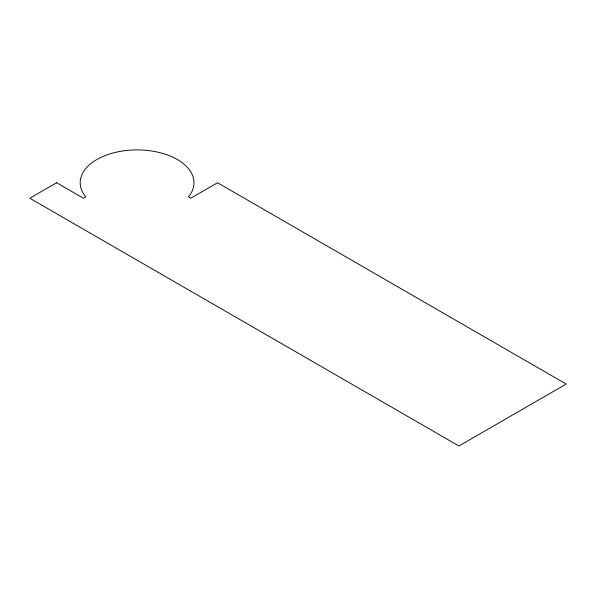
<?xml version="1.0" encoding="UTF-8"?>
<svg xmlns="http://www.w3.org/2000/svg" width="596" height="596" viewBox="0 0 596 596"><rect width="100%" height="100%" fill="white"/><g stroke="black" fill="none" stroke-linecap="round" stroke-linejoin="round"><path stroke-width="0.89" d="M56.62 182.749L29.8 198.237L458.92 445.987L566.2 384.048L217.54 182.749L190.72 198.237L188.418 196.904A56.896 32.847 0 0 0 137.08 149.901A56.896 32.847 0 0 0 85.742 196.904L83.44 198.237L56.62 182.749"/></g></svg>
